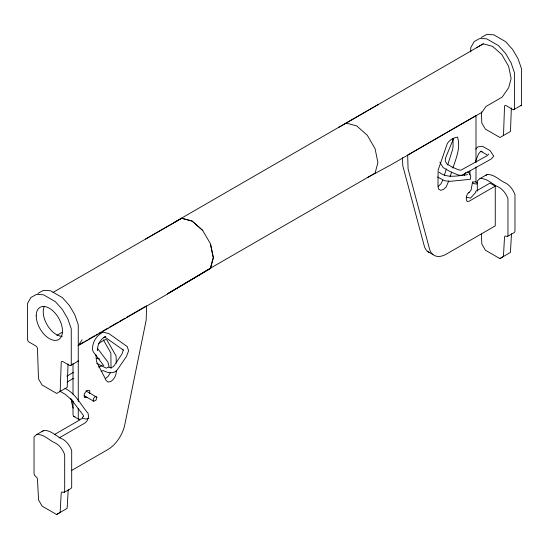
<?xml version="1.0" encoding="UTF-8"?>
<svg xmlns="http://www.w3.org/2000/svg" width="549" height="549" viewBox="0 0 549 549"><rect width="100%" height="100%" fill="white"/><g stroke="black" fill="none" stroke-linecap="round" stroke-linejoin="round"><path stroke-width="0.82" d="M95.958 354.812L96.432 361.331L106.245 380.601L108.057 382.049L110.726 381.569C114.405 379.256 116.532 374.96 116.285 370.637M111.028 368.434L110.871 353.028L103.363 339.852M116.285 363.177L116.127 356.061L106.89 339.948L105.93 339.563L104.722 339.872L98.587 343.413M475.99 162.607L475.99 115.613L407.66 155.065L408.079 168.962L429.483 248.855A24.78 14.308 -60 0 0 446.406 254.077L495.267 225.872L495.267 186.118L490.01 183.085L475.489 191.464M464.509 175.68L464.516 174.225L465.881 172.537M469.944 174.747L469.958 171.11M60.205 391.396L61.241 362.1A2.477 1.427 60 0 1 62.929 361.606L69.503 365.401A2.477 1.427 60 0 0 71.253 364.392L71.253 328.865L67.795 318.77L62.325 309.43L55.387 301.689L43.467 294.765L36.378 294.456L30.909 297.483L27.45 303.576L27.45 339.104A2.477 1.427 60 0 0 29.2 342.137L35.774 345.932A2.477 1.427 60 0 1 37.456 348.368L38.499 378.865L42.026 384.973L56.677 393.434L67.211 387.347L68.042 363.912M503.495 135.473L504.531 106.183A2.477 1.427 60 0 1 506.219 105.689L512.787 109.477A2.477 1.427 60 0 0 514.543 108.469L514.543 72.948L511.078 62.854L505.608 53.514L498.526 45.642L486.606 38.801L479.668 38.533L474.199 41.559L470.74 47.66L470.74 51.887M511.332 107.995L510.501 131.431L499.967 137.511L485.316 129.056L481.789 122.942L481.411 111.934M68.206 489.626L67.143 508.34L56.609 514.509L42.095 506.137L38.567 499.933L37.456 479.092L36.886 477.548L34.546 475.304L34.031 473.547L34.031 436.867L36.694 434.499L43.707 430.457C51.084 429.874 56.485 436.764 62.929 439.262C67.143 441.835 69.922 445.987 71.693 450.516L71.693 487.196L71.178 488.363L64.171 492.412L61.817 491.945L61.241 492.824L60.136 512.389L56.609 514.509M511.496 233.709L510.433 252.416L499.892 258.593L485.385 250.214L481.857 244.017L481.322 234.011M472.579 182.035L473.197 183.455L476.333 184.107L477.651 183.085L475.331 181.808L472.579 182.035L471.015 190.201L468.839 192.706M210.596 267.425L213.211 257.659M210.569 268.351L167.438 293.832L210.569 268.351L213.403 257.769L210.569 243.921L202.636 230.395L192.054 221.021L181.479 218.186M86.097 391.012L96.871 397.236L96 400.152L93.742 401.237L84.093 395.671M87.902 418.269L87.113 420.85L85.273 422.826L58.99 437.999M444.306 175.419L446.371 168.975M447.661 164.954L452.568 149.651L453.042 146.871L453.042 138.307M448.787 180.868L446.2 186.825L443.53 189.419L440.778 190.325L438.726 189.275L437.972 186.571L438.129 170.156L447.366 143.371C449.473 139.981 453.68 137.662 457.502 137.113C460.837 147.461 456.15 158.222 452.918 167.987M450.077 176.847L451.628 172.015M83.16 416.375L81.904 418.798L79.056 419.532L73.799 416.492L73.01 414.831L73.01 401.161M475.702 161.001L478.591 153.857L480.396 151.689L481.912 151.49M453.364 139.014L445.568 157.886L445.205 161.042L447.112 164.137L453.399 167.747M64.171 492.412L64.679 491.245L64.679 454.565C62.915 450.036 60.136 445.877 55.923 443.304C49.472 440.813 44.078 433.923 36.694 434.499M499.892 258.593L503.426 256.465L504.531 236.907L505.107 236.022L507.448 236.482L507.962 235.322L507.962 198.635C506.199 194.106 503.412 189.954 499.199 187.381C492.755 184.889 487.354 177.993 479.977 178.576L477.307 180.937L477.307 191.176M442.755 180.25L440.943 183.791L438.274 186.386M73.099 408.195L71.349 401.141L72.008 400.022M110.274 372.833L108.222 376.25L105.47 378.529M78.432 345.225L82.192 339.797M475.846 149.198L477.76 146.892L482.447 146.295L490.079 150.584L493.729 156.232L491.177 159.045L463.027 174.692L460.817 175.399L458.264 174.953L450.626 171.871L443.146 167.582L439.886 162.298M475.901 192.225L470.527 198.114L466.794 197.235M488.768 154.029L487.402 155.532L461.736 169.744L460.412 170.163L458.648 169.854L452.383 167.225M469.086 192.383L467.364 194.03L466.355 196.94L466.355 199.774L467.144 201.435L468.983 201.291L495.267 186.118M42.101 431.871L43.707 430.457M485.92 175.474L486.984 174.527C494.361 173.951 499.762 180.841 506.212 183.332C510.426 185.905 513.205 190.064 514.969 194.593L514.969 231.273L514.454 232.44L507.448 236.482M66.916 376.182L73.415 372.277M67.095 382.125L73.545 378.247M202.821 272.819L165.558 295.177L78.04 345.705M338.431 127.567L483.278 43.845L492.542 46.336L501.813 54.55L508.607 66.292L511.119 78.432L508.669 87.73L502.163 97.118L486.043 106.424L482.283 111.845A9.539 5.511 60 0 1 480.402 113.19L391.396 164.576L367.329 177.622M173.731 222.654L378.151 104.536M52.979 292.466L181.671 218.296L192.246 221.13L202.821 230.505M181.671 218.296L145.519 239.035M56.89 335.336L62.016 332.378M203.336 272.304L375.077 173.155L377.911 162.573L375.077 148.724L367.329 135.308L356.754 125.927L346.179 123.093M79.008 344.806L84.21 341.807M85.692 340.95L87.181 340.092M88.663 339.234L94.606 335.803M96.089 334.945L97.578 334.087M99.06 333.229L101.29 331.939M102.773 331.081L107.975 328.082M109.457 327.225L118.371 322.078M119.86 321.22L125.055 318.221M126.545 317.363L145.856 306.212M70.375 365.634L78.027 361.221M513.665 109.718L521.317 105.298M479.977 178.576L486.984 174.527M54.461 434.54L80.017 419.786M71.576 470.486L107.851 449.549A24.78 14.308 -60 0 0 124.774 424.782L146.178 320.17L146.597 305.786M476.477 47.742L483.278 43.845M481.205 37.51L486.675 34.491L493.764 34.8L505.533 41.594L512.622 49.465L518.091 58.805L521.55 68.9L521.55 104.42A2.477 1.427 60 0 1 520.672 105.669M37.922 293.434L43.392 290.407L50.474 290.723L62.394 297.64L69.332 305.388L74.801 314.728L78.26 324.823L78.267 401.635M98.395 367.068L102.183 365.703M101.133 371.385L103.315 370.596C107.487 372.867 112.449 373.938 116.56 370.836L126.496 356.452L128.624 350.742L127.196 346.536L108.901 333.6L103.054 332.179C96.432 335.37 92.122 342.494 92.534 349.864L93.364 351.998L103.795 365.716M467.631 174.637L466.506 174.822C457.255 175.755 447.016 178.576 439.076 172.173M73.799 416.492L75.028 416.396M96.617 358.387L98.333 358.305L99.698 359.067M482.022 151.352L480.718 151.263L486.839 154.701M108.983 367.336L110.85 367.741L113.3 366.705L114.11 365.716L121.864 354.132L123.23 350.482L122.77 349.123M82.611 417.967L85.569 419.134L88.684 418.379L88.121 413.397C80.758 404.874 75.7 393.461 65.036 388.411M96.871 397.236L95.162 396.515L93.22 398.986L93.742 401.237M437.526 177.004L444.697 180.779L449.878 181.355L470.404 179.297L470.761 176.243L469.045 172.846L467.57 171.995M71.349 401.141L73.086 402.094M96.686 363.321L106.252 368.153L109.114 366.773L107.927 362.127L97.461 348.306L97.557 350.399C97.18 344.552 100.563 338.898 105.827 336.372L103.782 337.477L105.882 337.772L123.326 350.104M427.733 251.566L432.989 254.599M84.409 396.097L87.037 397.613L84.313 397.387L84.299 393.77L87.01 390.373L89.741 390.6L89.755 393.496M59.793 391.142L65.256 394.319L71.823 400.029L70.409 398.348L83.263 415.243L83.565 416.272M79.056 419.532L78.267 417.864L78.267 408.47M210.542 244.628L213.046 256.85M475.99 166.882L475.99 182.261M402.403 157.666L402.822 165.928L424.226 245.822A24.78 14.308 -60 0 0 429.016 252.416M73.01 363.562L73.01 394.326M78.26 360.343A2.477 1.427 60 0 1 77.382 361.592M62.195 336.338A18.584 10.726 60 0 1 47.372 325.262A18.584 10.726 60 0 1 44.229 306.534M36.213 315.833A18.584 10.726 60 0 0 55.923 340.353A18.584 10.726 60 0 0 55.923 314.076A18.584 10.726 60 0 0 36.213 315.833"/></g></svg>
